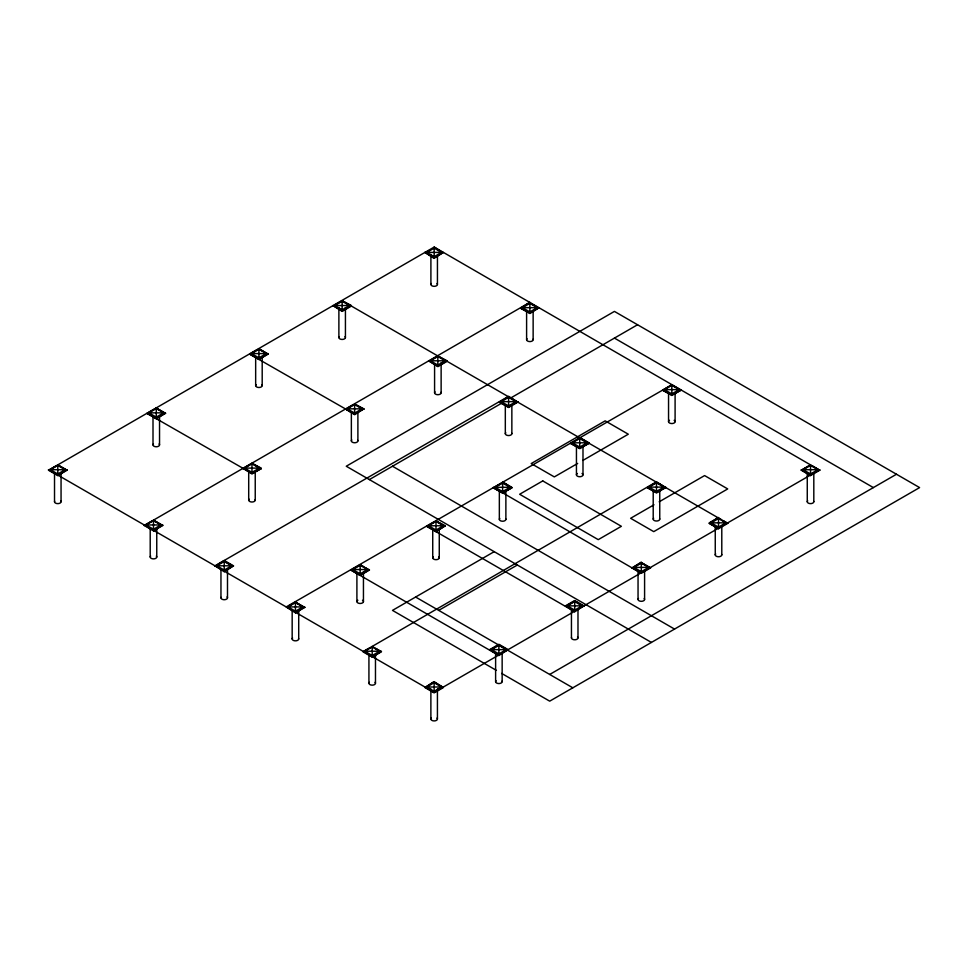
<?xml version="1.0" encoding="UTF-8"?>
<svg xmlns="http://www.w3.org/2000/svg" width="968" height="968" viewBox="0 0 968 968"><rect width="100%" height="100%" fill="white"/><g stroke="black" fill="none" stroke-linecap="round" stroke-linejoin="round"><path stroke-width="1.45" d="M810.531 464.894L801.286 470.242L810.531 475.578L819.787 470.242L434.172 247.07L48.533 470.242L57.79 475.591L67.034 470.242L57.79 464.906M48.533 470.242L56.628 465.572M242.726 468.101L251.97 473.981L261.215 468.633L251.97 473.437L147.027 413.384L156.272 408.048L165.516 413.384L156.272 408.048M354.53 414.231L345.37 408.835L354.627 414.703L363.871 408.835L354.627 414.171L249.683 354.119L257.766 349.448M334.069 305.404L342.152 300.733L351.408 305.537L342.152 310.873L332.907 305.537L342.152 311.406L351.408 306.07M426.077 252.273L430.7 249.611M50.384 469.71L57.79 465.439L65.183 469.71L57.79 473.981L50.384 469.71L65.183 469.71M148.878 412.852L156.272 408.581L163.665 412.852L156.272 417.123L148.878 412.852L163.665 412.852M251.523 353.586L258.928 349.315L266.321 353.586L258.928 357.858L251.523 353.586L266.321 353.586M334.759 305.537L342.152 301.266L349.557 305.537L342.152 309.808L334.759 305.537L349.557 305.537M426.767 252.406L434.172 248.135L441.565 252.406L434.172 256.677L426.767 252.406L441.565 252.406M67.034 469.71L57.79 475.591M165.516 412.852L156.272 418.721L147.027 413.384M268.172 353.586L258.928 359.455L268.172 354.119L258.928 348.782M434.172 257.754L443.417 252.406L434.172 258.287L424.928 252.406L434.172 258.287M156.272 418.721L165.516 413.384M520.615 308.199L529.871 313.535L539.115 307.667L529.871 313.003L520.615 308.199L529.871 302.318L144.232 525.503L152.327 520.82M242.726 468.633L251.97 463.297L261.215 468.633M345.382 409.367L353.465 404.697M428.606 361.318L437.851 355.982L447.107 360.786L437.851 366.122L428.606 360.786L437.851 366.654L447.107 361.318M146.083 524.958L153.488 520.687L160.882 524.958L153.488 529.23L146.083 524.958L160.882 524.958M244.565 468.101L251.97 463.829L259.363 468.101L251.97 472.372L244.565 468.101L259.363 468.101M347.222 408.835L354.627 404.564L362.02 408.835L354.627 413.106L347.222 408.835L362.02 408.835M430.457 360.786L437.851 356.514L445.256 360.786L437.851 365.057L430.457 360.786L445.256 360.786M522.466 307.667L529.871 303.395L537.264 307.667L529.871 311.938L522.466 307.667L537.264 307.667M162.733 524.958L153.488 530.839L162.733 525.503L153.488 520.155M517.832 401.635L508.587 406.971L499.343 402.168L508.587 407.504L517.832 402.168L508.587 396.299L214.981 565.808L224.225 571.677L233.482 565.808L224.225 560.472L214.981 566.341M499.343 402.168L508.587 396.832L517.832 402.168M216.832 565.808L224.225 561.537L231.63 565.808L224.225 570.079L216.832 565.808L231.63 565.808M501.194 401.635L508.587 397.364L515.98 401.635L508.587 405.907L501.194 401.635L515.98 401.635M369.377 479.584L502.15 402.918M509.991 398.405L637.549 324.752M233.482 565.808L224.225 571.677M289.662 605.448L295.434 602.12L304.69 607.456L295.434 602.12M498.883 655.505L489.639 649.637L498.883 644.289L508.127 649.637L498.883 655.505L350.924 570.079L360.169 564.743L363.641 566.74M574.714 611.728L565.469 605.859L574.714 600.511L583.958 605.859L574.714 611.728L426.755 526.302L434.85 521.631M493.365 487.848L502.61 493.184L511.854 487.848L502.61 492.651L493.365 487.848L501.448 483.177M570.467 443.332L579.723 448.668L588.967 443.332L579.723 448.136L570.467 443.332L573.939 441.323M576.25 439.992L579.723 437.451L588.967 442.799M662.572 390.152L671.828 384.816L681.073 390.152L671.828 394.956L662.572 390.152L671.828 395.488L681.073 390.152M288.041 606.924L295.434 602.653L302.839 606.924L295.434 611.195L288.041 606.924L302.839 606.924M352.776 569.547L360.169 565.276L367.574 569.547L360.169 573.818L352.776 569.547L367.574 569.547M428.606 525.769L435.999 521.498L443.404 525.769L435.999 530.04L428.606 525.769L443.404 525.769M495.205 487.315L502.61 483.044L510.003 487.315L502.61 491.587L495.205 487.315L510.003 487.315M572.318 442.799L579.723 438.528L587.116 442.799L579.723 447.071L572.318 442.799L587.116 442.799M664.423 389.62L671.828 385.349L679.221 389.62L671.828 393.891L664.423 389.62L679.221 389.62M362.637 572.935L365.105 571.507M304.69 606.924L295.434 612.792L304.69 607.456M369.425 569.547L360.169 575.415L369.425 570.079L360.169 564.743M435.999 531.638L445.256 525.769L435.999 531.638L426.755 526.302M577.678 463.43L554.325 476.909L531.202 463.563L605.181 420.85L628.305 434.209L582.881 460.429M494.212 551.663L392.488 610.385L496.427 670.4M665.73 487.11L656.485 492.458L647.229 487.642L656.485 492.99L665.73 487.642L656.485 481.774L362.952 651.779L372.208 657.115L381.452 651.779L372.208 646.43M364.113 651.101L368.735 648.439M647.229 487.642L655.324 482.971M364.803 651.234L372.208 646.975L379.601 651.234L372.208 655.505L364.803 651.234L379.601 651.234M649.08 487.11L656.485 482.838L663.879 487.11L656.485 491.381L649.08 487.11L663.879 487.11M438.722 610.385L517.336 565.01M381.452 651.234L372.208 657.115M653.981 504.8L630.616 518.291L653.739 531.638L727.718 488.925L704.595 475.578L659.172 501.811M434.148 681.666L424.904 687.546L434.148 692.882L443.404 687.546L434.148 681.666L426.065 686.869M641.324 562.057L632.068 567.938L641.324 573.274L650.569 567.938L641.324 562.589M709.278 522.829L718.522 517.493L709.278 523.361L718.522 528.697L727.767 523.361L342.152 300.733M489.639 650.169L498.883 644.833L508.127 650.169M565.469 606.391L574.714 601.043L583.958 606.391M632.068 567.938L640.163 563.267M801.286 470.242L809.381 465.572M426.755 687.002L434.148 682.73L441.553 687.002L434.148 691.273L426.755 687.002L441.553 687.002M491.49 649.637L498.883 645.366L506.288 649.637L498.883 653.908L491.49 649.637L506.288 649.637M567.321 605.859L574.714 601.588L582.119 605.859L574.714 610.13L567.321 605.859L582.119 605.859M633.919 567.405L641.324 563.134L648.717 567.405L641.324 571.677L633.919 567.405L648.717 567.405M711.129 522.829L718.522 518.558L725.915 522.829L718.522 527.1L711.129 522.829L725.915 522.829M803.137 469.698L810.531 465.426L817.936 469.698L810.531 473.969L803.137 469.698L817.936 469.698M48.4 469.637L434.148 692.35L819.787 469.698M549.703 674.454L896.477 474.247M614.426 338.098L873.366 487.594M442.267 252.273L434.172 247.07M529.871 302.851L539.115 308.199M811.692 465.572L819.787 470.242M801.286 469.698L810.531 475.578M582.034 439.327L588.967 443.332M657.635 482.971L665.73 487.642M718.522 518.025L720.833 519.356M723.144 520.687L727.767 523.361M709.278 523.361L718.522 528.697M511.854 487.315L502.61 481.979L511.854 487.848M642.474 563.267L650.569 567.938M363.871 408.835L354.627 404.031M260.077 349.448L268.172 354.119M355.776 404.697L363.871 409.367M493.269 487.364L641.324 573.274M249.683 354.119L258.928 359.455M392.488 466.237L674.539 629.079M651.416 642.425L346.254 466.237L614.426 311.406L919.6 487.594L549.703 701.159L501.63 673.401M445.256 525.769L435.999 520.966M437.161 521.631L445.256 526.302M261.215 468.101L251.97 463.297M365.952 568.083L369.425 570.079M415.611 597.038L498.786 645.063M501.388 646.576L504.001 648.076M506.615 649.588L572.814 687.8M350.924 570.079L360.169 575.415M58.939 465.572L67.034 470.242M154.638 520.82L162.733 525.503M226.536 562.335L233.482 566.341M375.669 648.439L380.291 651.101M434.148 682.198L442.243 686.869M144.232 525.503L153.488 530.839M295.434 612.792L286.189 606.924L671.828 384.816M813.81 473.243L813.81 501.739M810.531 465.426L810.531 473.969M807.264 473.243L807.264 501.739M721.789 526.362L721.789 554.858M718.522 518.558L718.522 527.1M715.255 526.362L715.255 554.858M675.095 393.153L675.095 421.649M671.828 385.349L671.828 393.891M668.549 393.153L668.549 421.649M659.752 490.643L659.752 519.15M656.485 482.838L656.485 491.381M653.206 490.643L653.206 519.15M644.591 570.938L644.591 599.434M641.324 563.134L641.324 571.677M638.045 570.938L638.045 599.434M582.99 446.333L582.99 474.828M579.723 438.528L579.723 447.071M577.981 609.392L577.981 637.888M576.444 446.333L576.444 474.828M574.714 601.588L574.714 610.13M571.447 609.392L571.447 637.888M533.138 311.2L533.138 339.695M529.871 303.395L529.871 311.938M526.604 311.2L526.604 339.695M511.854 405.168L511.854 433.664M508.587 397.364L508.587 405.907M505.877 490.849L505.877 519.344M505.32 405.168L505.32 433.664M502.61 483.044L502.61 491.587M502.15 653.17L502.15 681.666M499.343 490.849L499.343 519.344M498.883 645.366L498.883 653.908M495.616 653.17L495.616 681.666M441.13 362.819L441.13 392.814M439.266 529.302L439.266 557.798M437.851 356.514L437.851 365.057M437.439 255.939L437.439 284.447M437.427 689.034L437.427 719.043M435.999 521.498L435.999 530.04M434.584 364.319L434.584 392.814M434.172 248.135L434.172 256.677M434.148 682.73L434.148 691.273M432.732 529.302L432.732 557.798M430.905 254.439L430.905 284.447M430.881 689.034L430.881 719.043M375.475 654.779L375.475 683.275M372.208 646.975L372.208 655.505M368.929 654.779L368.929 683.275M363.448 573.08L363.448 601.588M360.169 565.276L360.169 573.818M357.894 412.368L357.894 440.863M356.902 573.08L356.902 601.588M354.627 404.564L354.627 413.106M351.36 412.368L351.36 440.863M345.431 307.57L345.431 337.566M342.152 301.266L342.152 309.808M338.885 307.57L338.885 337.566M298.713 610.457L298.713 638.953M295.434 602.653L295.434 611.195M292.167 610.457L292.167 638.953M262.195 357.119L262.195 385.615M258.928 349.315L258.928 357.858M255.661 357.119L255.661 385.615M255.237 471.634L255.237 500.141M251.97 463.829L251.97 472.372M248.703 471.634L248.703 500.141M227.492 569.341L227.492 597.837M224.225 561.537L224.225 570.079M220.958 569.341L220.958 597.837M159.538 416.385L159.538 444.893M156.756 528.504L156.756 556.999M156.272 408.581L156.272 417.123M153.488 520.687L153.488 529.23M153.005 416.385L153.005 444.893M150.209 528.504L150.209 556.999M61.057 473.243L61.057 501.751M57.79 465.439L57.79 473.981M54.523 473.243L54.523 501.751M674.139 420.318A3.267 1.888 0 0 1 674.139 422.992A3.267 1.888 0 0 1 669.505 422.992A3.267 1.888 0 0 1 669.505 420.318M533.029 339.211A3.267 1.888 0 0 1 529.436 341.571A3.267 1.888 0 0 1 527.04 338.752M344.983 336.622A3.267 1.888 0 0 1 342.152 339.453A3.267 1.888 0 0 1 339.32 336.622M60.621 500.807A3.267 1.888 0 0 1 58.213 503.614A3.267 1.888 0 0 1 54.631 501.255M261.759 384.671A3.267 1.888 0 0 1 258.928 387.502A3.267 1.888 0 0 1 256.096 384.671M255.128 499.645A3.267 1.888 0 0 1 251.547 502.005A3.267 1.888 0 0 1 249.139 499.198M362.48 600.245A3.267 1.888 0 0 1 362.48 602.919A3.267 1.888 0 0 1 357.858 602.919A3.267 1.888 0 0 1 357.858 600.245M502.041 681.182A3.267 1.888 0 0 1 498.459 683.541A3.267 1.888 0 0 1 496.052 680.722M441.009 392.33A3.267 1.888 0 0 1 437.427 394.69A3.267 1.888 0 0 1 435.019 391.871M577.545 636.944A3.267 1.888 0 0 1 575.137 639.763A3.267 1.888 0 0 1 571.556 637.404M298.592 638.469A3.267 1.888 0 0 1 295.01 640.828A3.267 1.888 0 0 1 292.602 638.009M582.034 473.497A3.267 1.888 0 0 1 582.034 476.159A3.267 1.888 0 0 1 577.4 476.159A3.267 1.888 0 0 1 577.4 473.497M721.68 554.374A3.267 1.888 0 0 1 718.099 556.733A3.267 1.888 0 0 1 715.691 553.914M436.979 718.099A3.267 1.888 0 0 1 434.148 720.93A3.267 1.888 0 0 1 431.317 718.099M159.103 443.949A3.267 1.888 0 0 1 156.272 446.78A3.267 1.888 0 0 1 153.44 443.949M505.768 518.86A3.267 1.888 0 0 1 502.174 521.22A3.267 1.888 0 0 1 499.778 518.4M156.32 556.056A3.267 1.888 0 0 1 153.488 558.887A3.267 1.888 0 0 1 150.657 556.056M659.644 518.654A3.267 1.888 0 0 1 656.05 521.014A3.267 1.888 0 0 1 653.654 518.207M813.689 501.255A3.267 1.888 0 0 1 810.107 503.614A3.267 1.888 0 0 1 807.699 500.795M375.039 682.331A3.267 1.888 0 0 1 372.208 685.163A3.267 1.888 0 0 1 369.377 682.331M644.156 598.49A3.267 1.888 0 0 1 641.324 601.322A3.267 1.888 0 0 1 638.493 598.49M227.056 596.893A3.267 1.888 0 0 1 224.661 599.712A3.267 1.888 0 0 1 221.067 597.353M437.004 283.503A3.267 1.888 0 0 1 434.172 286.334A3.267 1.888 0 0 1 431.341 283.503M357.785 440.379A3.267 1.888 0 0 1 354.191 442.739A3.267 1.888 0 0 1 351.795 439.92M438.831 556.854A3.267 1.888 0 0 1 435.999 559.686A3.267 1.888 0 0 1 433.168 556.854M511.745 433.18A3.267 1.888 0 0 1 508.164 435.539A3.267 1.888 0 0 1 505.756 432.72M542.758 480.914L519.647 494.261L598.248 539.648L621.371 526.302L542.758 480.914"/></g></svg>
